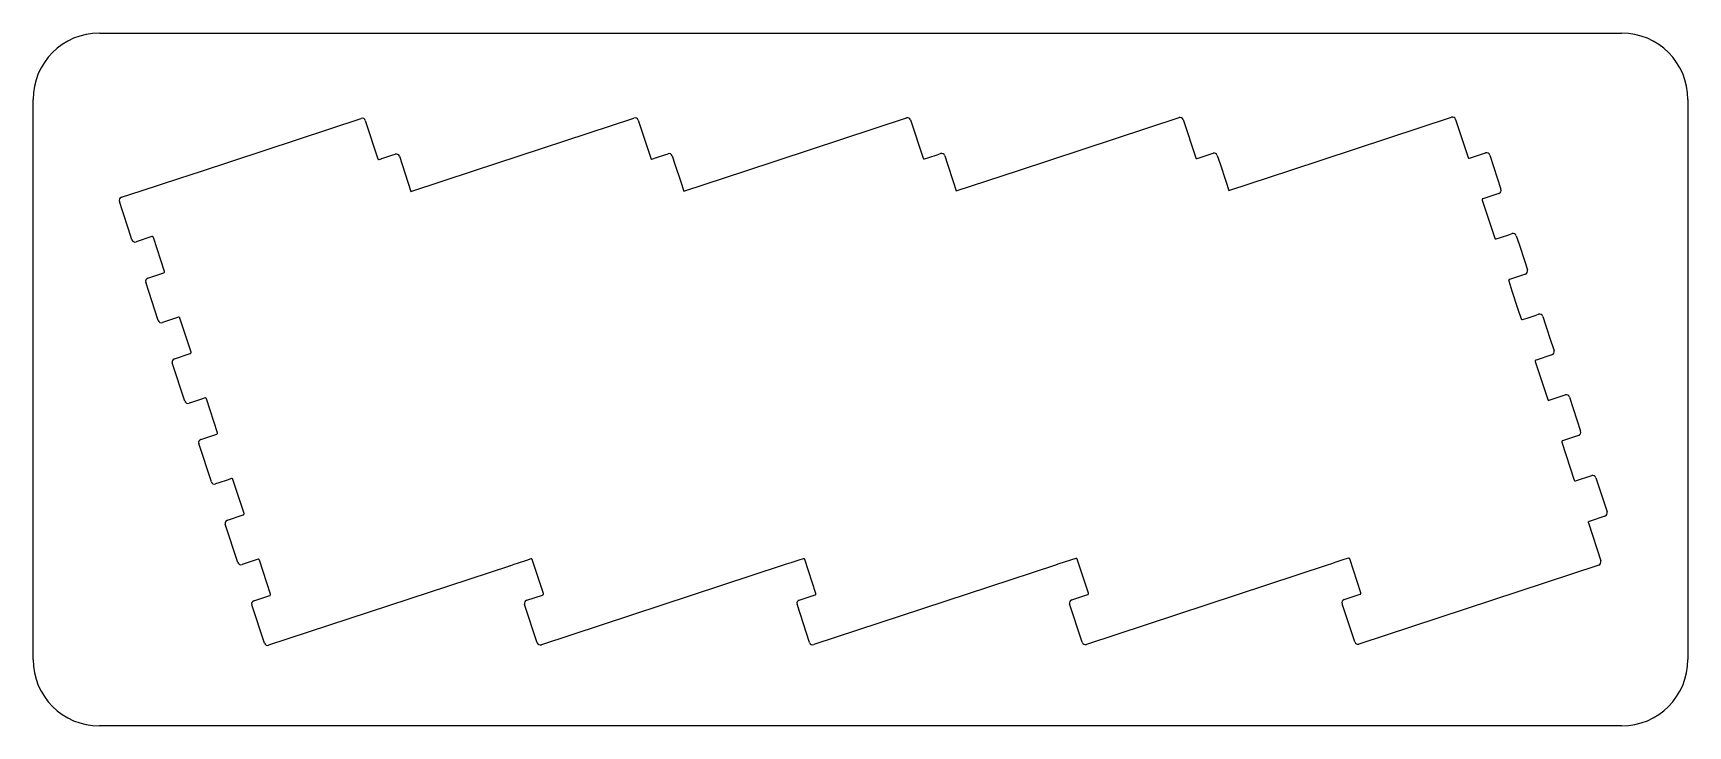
# Model space of a CAD drawing. Header units: millimetres. Extents: x 0 to 749, y 0 to 313.
import ezdxf

# ---------------------------------------------------------------- set-up
doc = ezdxf.new("R2010")
doc.units = ezdxf.units.MM
doc.layers.add('Contour', color=7, linetype='Continuous')

msp = doc.modelspace()

# ---------------------------------------------------------------- linework, layer by layer
at = {"layer": 'Contour', "color": 7, "linetype": 'Continuous'}
for p, q in [((30, 313.25), (718.7, 313.25)), ((0, 30), (0, 283.25)), ((748.7, 283.25), (748.7, 30)), ((75.768, 250.749), (148.419, 274.661)), ((148.419, 274.661), (148.419, 274.661)), ((150.312, 273.705), (155.989, 256.456)), ((199.198, 250.949), (271.848, 274.86)), ((271.848, 274.86), (271.848, 274.86)), ((273.741, 273.904), (279.417, 256.658)), ((322.48, 251.027), (395.13, 274.938)), ((395.13, 274.938), (395.13, 274.938)), ((397.023, 273.982), (402.703, 256.726)), ((445.803, 251.161), (518.453, 275.072)), ((518.453, 275.072), (518.453, 275.072)), ((520.346, 274.116), (526.022, 256.87)), ((569.082, 251.301), (641.732, 275.212)), ((641.732, 275.212), (641.732, 275.212)), ((643.625, 274.256), (649.301, 257.01)), ((155.989, 256.456), (156.021, 256.376)), ((156.021, 256.376), (156.038, 256.346)), ((156.038, 256.346), (156.049, 256.326)), ((156.049, 256.326), (156.111, 256.245)), ((156.111, 256.245), (156.212, 256.168)), ((156.212, 256.168), (156.326, 256.118)), ((156.326, 256.118), (156.461, 256.099)), ((156.461, 256.099), (156.574, 256.111)), ((156.461, 256.099), (156.461, 256.099)), ((156.574, 256.111), (158.616, 256.783)), ((158.616, 256.783), (162.32, 258)), ((162.32, 258), (163.839, 258.499)), ((163.839, 258.499), (163.839, 258.499)), ((165.731, 257.543), (170.953, 241.673)), ((279.417, 256.658), (279.447, 256.581)), ((279.447, 256.581), (279.448, 256.578)), ((279.448, 256.578), (279.478, 256.526)), ((279.478, 256.526), (279.478, 256.526)), ((279.478, 256.526), (279.48, 256.522)), ((279.48, 256.522), (279.539, 256.447)), ((279.539, 256.447), (279.641, 256.367)), ((279.641, 256.367), (279.76, 256.317)), ((279.76, 256.317), (279.892, 256.298)), ((279.892, 256.298), (280.003, 256.31)), ((279.892, 256.298), (279.892, 256.298)), ((280.003, 256.31), (282.045, 256.982)), ((282.045, 256.982), (285.749, 258.199)), ((285.749, 258.199), (287.271, 258.699)), ((287.271, 258.699), (287.271, 258.699)), ((289.163, 257.742), (290.404, 253.963)), ((402.703, 256.726), (402.731, 256.654)), ((402.731, 256.654), (402.731, 256.654)), ((402.731, 256.654), (402.762, 256.6)), ((402.762, 256.6), (402.82, 256.524)), ((402.82, 256.524), (402.92, 256.448)), ((402.92, 256.448), (403.045, 256.395)), ((403.045, 256.395), (403.173, 256.377)), ((403.173, 256.377), (403.285, 256.389)), ((403.173, 256.377), (403.173, 256.377)), ((403.285, 256.389), (405.327, 257.061)), ((405.327, 257.061), (409.031, 258.278)), ((409.031, 258.278), (410.553, 258.778)), ((410.553, 258.778), (410.553, 258.778)), ((412.445, 257.821), (413.683, 254.051)), ((526.022, 256.87), (526.022, 256.87)), ((526.022, 256.87), (526.052, 256.793)), ((526.052, 256.793), (526.055, 256.786)), ((526.055, 256.786), (526.097, 256.712)), ((526.097, 256.712), (526.196, 256.613)), ((526.196, 256.613), (526.305, 256.551)), ((526.305, 256.551), (526.305, 256.551)), ((526.305, 256.551), (526.395, 256.525)), ((526.395, 256.525), (526.498, 256.51)), ((526.498, 256.51), (526.586, 256.52)), ((526.498, 256.51), (526.498, 256.51)), ((526.586, 256.52), (526.591, 256.521)), ((526.591, 256.521), (526.675, 256.542)), ((526.675, 256.542), (526.69, 256.546)), ((526.69, 256.546), (533.877, 258.911)), ((533.877, 258.911), (533.877, 258.911)), ((535.769, 257.954), (537.006, 254.19)), ((649.301, 257.01), (649.301, 257.01)), ((649.301, 257.01), (649.331, 256.933)), ((649.331, 256.933), (649.334, 256.926)), ((649.334, 256.926), (649.376, 256.852)), ((649.376, 256.852), (649.475, 256.753)), ((649.475, 256.753), (649.584, 256.691)), ((649.584, 256.691), (649.584, 256.691)), ((649.584, 256.691), (649.674, 256.665)), ((649.674, 256.665), (649.777, 256.65)), ((649.777, 256.65), (649.871, 256.661)), ((649.777, 256.65), (649.777, 256.65)), ((649.871, 256.661), (649.886, 256.662)), ((649.886, 256.662), (649.925, 256.674)), ((649.925, 256.674), (657.152, 259.051)), ((657.152, 259.051), (657.152, 259.051)), ((659.045, 258.095), (664.132, 242.631)), ((48.905, 241.928), (66.366, 247.661)), ((66.366, 247.661), (75.768, 250.749)), ((170.953, 241.673), (199.198, 250.949)), ((290.404, 253.963), (290.404, 253.963)), ((290.404, 253.963), (293.004, 246.062)), ((294.403, 241.807), (322.48, 251.027)), ((413.683, 254.051), (413.683, 254.051)), ((413.683, 254.051), (416.277, 246.168)), ((417.673, 241.923), (445.803, 251.161)), ((537.006, 254.19), (537.006, 254.19)), ((537.006, 254.19), (539.595, 246.315)), ((540.99, 242.075), (569.082, 251.301)), ((39.977, 238.997), (48.905, 241.928)), ((48.905, 241.928), (48.905, 241.928)), ((293.004, 246.062), (294.403, 241.807)), ((416.277, 246.168), (417.673, 241.923)), ((539.595, 246.315), (540.99, 242.075)), ((663.176, 240.738), (655.967, 238.364)), ((664.132, 242.631), (664.132, 242.631)), ((40.42, 232.851), (39.02, 237.104)), ((39.02, 237.104), (39.02, 237.104)), ((43.306, 224.075), (40.42, 232.851)), ((655.629, 238.027), (655.61, 237.892)), ((655.61, 237.892), (655.62, 237.805)), ((655.62, 237.805), (655.624, 237.785)), ((655.624, 237.785), (655.624, 237.785)), ((655.624, 237.785), (655.629, 237.759)), ((655.679, 238.14), (655.629, 238.027)), ((655.629, 237.759), (657.106, 233.268)), ((655.756, 238.241), (655.679, 238.14)), ((655.839, 238.304), (655.756, 238.241)), ((655.89, 238.333), (655.839, 238.304)), ((655.967, 238.364), (655.89, 238.333)), ((657.106, 233.268), (659.831, 224.98)), ((659.831, 224.98), (661.295, 220.531)), ((44.704, 219.823), (43.306, 224.075)), ((53.747, 221.221), (46.597, 218.866)), ((46.597, 218.866), (46.597, 218.866)), ((53.762, 221.225), (53.747, 221.221)), ((53.846, 221.246), (53.762, 221.225)), ((53.851, 221.247), (53.846, 221.246)), ((53.941, 221.257), (53.851, 221.247)), ((54.047, 221.242), (53.941, 221.257)), ((53.941, 221.257), (53.941, 221.257)), ((54.133, 221.217), (54.047, 221.242)), ((54.217, 221.168), (54.133, 221.217)), ((54.133, 221.217), (54.133, 221.217)), ((54.29, 221.11), (54.217, 221.168)), ((54.313, 221.082), (54.29, 221.11)), ((54.29, 221.11), (54.29, 221.11)), ((54.354, 221.029), (54.313, 221.082)), ((54.355, 221.027), (54.354, 221.029)), ((54.354, 221.029), (54.354, 221.029)), ((54.385, 220.975), (54.355, 221.027)), ((54.415, 220.897), (54.385, 220.975)), ((59.475, 205.512), (54.415, 220.897)), ((661.295, 220.531), (661.325, 220.454)), ((661.325, 220.454), (661.326, 220.451)), ((661.326, 220.451), (661.356, 220.399)), ((661.356, 220.399), (661.356, 220.399)), ((661.356, 220.399), (661.358, 220.395)), ((661.358, 220.395), (661.417, 220.32)), ((661.417, 220.32), (661.519, 220.24)), ((661.519, 220.24), (661.638, 220.19)), ((661.638, 220.19), (661.769, 220.171)), ((661.769, 220.171), (661.853, 220.18)), ((661.853, 220.18), (661.874, 220.185)), ((661.874, 220.185), (661.9, 220.19)), ((661.874, 220.185), (661.874, 220.185)), ((661.9, 220.19), (663.923, 220.855)), ((663.923, 220.855), (667.627, 222.072)), ((667.627, 222.072), (669.146, 222.571)), ((669.146, 222.571), (669.146, 222.571)), ((671.038, 221.615), (672.283, 217.836)), ((672.283, 217.836), (674.882, 209.932)), ((674.882, 209.932), (676.126, 206.15)), ((51.928, 202.512), (59.138, 204.886)), ((59.138, 204.886), (59.147, 204.89)), ((59.147, 204.89), (59.218, 204.917)), ((59.218, 204.917), (59.272, 204.948)), ((59.218, 204.917), (59.218, 204.917)), ((59.272, 204.948), (59.356, 205.014)), ((59.356, 205.014), (59.43, 205.111)), ((59.43, 205.111), (59.481, 205.227)), ((59.488, 205.461), (59.475, 205.512)), ((59.481, 205.227), (59.5, 205.362)), ((59.489, 205.458), (59.488, 205.461)), ((59.5, 205.362), (59.489, 205.458)), ((59.5, 205.362), (59.5, 205.362)), ((675.17, 204.257), (667.961, 201.884)), ((676.126, 206.15), (676.126, 206.15)), ((56.659, 183.331), (50.972, 200.619)), ((50.972, 200.619), (50.972, 200.619)), ((667.623, 201.548), (667.604, 201.413)), ((667.604, 201.413), (667.614, 201.326)), ((667.614, 201.326), (667.618, 201.306)), ((667.618, 201.306), (667.618, 201.306)), ((667.618, 201.306), (667.623, 201.28)), ((667.673, 201.661), (667.623, 201.548)), ((667.623, 201.28), (669.1, 196.789)), ((667.75, 201.762), (667.673, 201.661)), ((667.831, 201.824), (667.75, 201.762)), ((667.851, 201.835), (667.831, 201.824)), ((667.881, 201.852), (667.851, 201.835)), ((667.961, 201.884), (667.881, 201.852)), ((669.1, 196.789), (671.825, 188.501)), ((671.825, 188.501), (673.289, 184.052)), ((65.735, 184.74), (58.552, 182.375)), ((58.552, 182.375), (58.552, 182.375)), ((65.75, 184.744), (65.735, 184.74)), ((65.834, 184.765), (65.75, 184.744)), ((65.839, 184.766), (65.834, 184.765)), ((65.929, 184.776), (65.839, 184.766)), ((66.035, 184.761), (65.929, 184.776)), ((65.929, 184.776), (65.929, 184.776)), ((66.122, 184.736), (66.035, 184.761)), ((66.228, 184.674), (66.122, 184.736)), ((66.122, 184.736), (66.122, 184.736)), ((66.328, 184.574), (66.228, 184.674)), ((66.372, 184.498), (66.328, 184.574)), ((66.373, 184.494), (66.372, 184.498)), ((66.403, 184.416), (66.373, 184.494)), ((71.463, 169.031), (66.403, 184.416)), ((66.403, 184.416), (66.403, 184.416)), ((673.289, 184.052), (673.319, 183.975)), ((673.319, 183.975), (673.32, 183.972)), ((673.32, 183.972), (673.35, 183.92)), ((673.35, 183.92), (673.35, 183.92)), ((673.35, 183.92), (673.352, 183.916)), ((673.352, 183.916), (673.411, 183.841)), ((673.411, 183.841), (673.513, 183.761)), ((673.513, 183.761), (673.632, 183.711)), ((673.632, 183.711), (673.763, 183.692)), ((673.763, 183.692), (673.847, 183.701)), ((673.847, 183.701), (673.868, 183.706)), ((673.868, 183.706), (673.894, 183.711)), ((673.868, 183.706), (673.868, 183.706)), ((673.894, 183.711), (675.917, 184.376)), ((675.917, 184.376), (679.621, 185.593)), ((679.621, 185.593), (681.14, 186.092)), ((681.14, 186.092), (681.14, 186.092)), ((683.032, 185.136), (684.276, 181.357)), ((684.276, 181.357), (686.876, 173.454)), ((686.876, 173.454), (688.119, 169.671)), ((63.922, 166.033), (71.135, 168.409)), ((71.135, 168.409), (71.209, 168.438)), ((71.209, 168.438), (71.262, 168.469)), ((71.209, 168.438), (71.209, 168.438)), ((71.262, 168.469), (71.344, 168.532)), ((71.344, 168.532), (71.42, 168.631)), ((71.42, 168.631), (71.469, 168.748)), ((71.476, 168.98), (71.463, 169.031)), ((71.469, 168.748), (71.488, 168.882)), ((71.477, 168.977), (71.476, 168.98)), ((71.488, 168.882), (71.477, 168.977)), ((71.488, 168.882), (71.488, 168.882)), ((679.653, 165.077), (679.634, 164.945)), ((679.634, 164.945), (679.634, 164.945)), ((679.634, 164.945), (679.637, 164.921)), ((679.637, 164.921), (679.646, 164.837)), ((679.646, 164.837), (679.646, 164.837)), ((679.646, 164.837), (679.646, 164.836)), ((679.646, 164.836), (679.654, 164.812)), ((679.704, 165.197), (679.653, 165.077)), ((679.654, 164.812), (685.289, 147.564)), ((679.782, 165.296), (679.704, 165.197)), ((679.812, 165.32), (679.782, 165.296)), ((679.863, 165.36), (679.812, 165.32)), ((679.867, 165.362), (679.863, 165.36)), ((679.863, 165.36), (679.863, 165.36)), ((679.913, 165.389), (679.867, 165.362)), ((679.917, 165.39), (679.913, 165.389)), ((679.994, 165.42), (679.917, 165.39)), ((687.163, 167.779), (679.994, 165.42)), ((688.119, 169.671), (688.119, 169.671)), ((68.651, 146.852), (62.966, 164.14)), ((62.966, 164.14), (62.966, 164.14)), ((72.064, 146.396), (70.543, 145.896)), ((70.543, 145.896), (70.543, 145.896)), ((75.768, 147.613), (72.064, 146.396)), ((77.791, 148.278), (75.768, 147.613)), ((77.817, 148.284), (77.791, 148.278)), ((77.829, 148.286), (77.817, 148.284)), ((77.817, 148.284), (77.817, 148.284)), ((77.922, 148.297), (77.829, 148.286)), ((78.053, 148.278), (77.922, 148.297)), ((78.172, 148.228), (78.053, 148.278)), ((78.274, 148.148), (78.172, 148.228)), ((78.333, 148.073), (78.274, 148.148)), ((78.335, 148.069), (78.333, 148.073)), ((78.366, 148.015), (78.335, 148.069)), ((78.335, 148.069), (78.335, 148.069)), ((78.396, 147.937), (78.366, 148.015)), ((83.458, 132.551), (78.396, 147.937)), ((685.289, 147.564), (685.289, 147.564)), ((685.289, 147.564), (685.315, 147.497)), ((685.315, 147.497), (685.316, 147.493)), ((685.316, 147.493), (685.36, 147.416)), ((685.36, 147.416), (685.459, 147.317)), ((685.459, 147.317), (685.565, 147.255)), ((685.565, 147.255), (685.654, 147.229)), ((685.654, 147.229), (685.75, 147.214)), ((685.75, 147.214), (685.856, 147.225)), ((685.856, 147.225), (685.913, 147.24)), ((685.913, 147.24), (693.173, 149.627)), ((693.173, 149.627), (693.173, 149.627)), ((695.066, 148.671), (700.153, 133.207)), ((80.645, 110.373), (74.959, 127.661)), ((74.959, 127.661), (74.959, 127.661)), ((75.915, 129.554), (83.119, 131.926)), ((83.119, 131.926), (83.128, 131.93)), ((83.128, 131.93), (83.198, 131.957)), ((83.198, 131.957), (83.254, 131.989)), ((83.254, 131.989), (83.258, 131.991)), ((83.254, 131.989), (83.254, 131.989)), ((83.258, 131.991), (83.333, 132.05)), ((83.333, 132.05), (83.413, 132.152)), ((83.413, 132.152), (83.463, 132.271)), ((83.47, 132.512), (83.458, 132.551)), ((83.463, 132.271), (83.482, 132.402)), ((83.472, 132.497), (83.47, 132.512)), ((83.482, 132.402), (83.472, 132.497)), ((83.482, 132.402), (83.482, 132.402)), ((691.61, 128.59), (691.591, 128.455)), ((691.591, 128.455), (691.591, 128.455)), ((691.591, 128.455), (691.602, 128.358)), ((691.602, 128.358), (691.603, 128.343)), ((691.603, 128.343), (691.615, 128.304)), ((691.66, 128.703), (691.61, 128.59)), ((691.615, 128.304), (697.277, 111.092)), ((691.737, 128.804), (691.66, 128.703)), ((691.82, 128.867), (691.737, 128.804)), ((691.871, 128.896), (691.82, 128.867)), ((691.948, 128.927), (691.871, 128.896)), ((699.197, 131.314), (691.948, 128.927)), ((700.153, 133.207), (700.153, 133.207)), ((697.882, 110.754), (705.166, 113.149)), ((705.166, 113.149), (705.166, 113.149)), ((84.058, 109.917), (82.537, 109.417)), ((82.537, 109.417), (82.537, 109.417)), ((87.762, 111.134), (84.058, 109.917)), ((89.785, 111.799), (87.762, 111.134)), ((89.811, 111.805), (89.785, 111.799)), ((89.823, 111.807), (89.811, 111.805)), ((89.811, 111.805), (89.811, 111.805)), ((89.916, 111.818), (89.823, 111.807)), ((90.047, 111.799), (89.916, 111.818)), ((90.166, 111.749), (90.047, 111.799)), ((90.268, 111.669), (90.166, 111.749)), ((90.327, 111.594), (90.268, 111.669)), ((90.329, 111.59), (90.327, 111.594)), ((90.36, 111.536), (90.329, 111.59)), ((90.329, 111.59), (90.329, 111.59)), ((90.39, 111.458), (90.36, 111.536)), ((95.45, 96.075), (90.39, 111.458)), ((697.277, 111.092), (697.309, 111.012)), ((697.309, 111.012), (697.326, 110.982)), ((697.326, 110.982), (697.337, 110.962)), ((697.337, 110.962), (697.399, 110.881)), ((697.399, 110.881), (697.5, 110.804)), ((697.5, 110.804), (697.613, 110.754)), ((697.613, 110.754), (697.745, 110.735)), ((697.745, 110.735), (697.859, 110.747)), ((697.859, 110.747), (697.882, 110.754)), ((707.059, 112.193), (712.146, 96.73)), ((92.64, 73.894), (86.953, 91.182)), ((86.953, 91.182), (86.953, 91.182)), ((87.909, 93.075), (95.113, 95.447)), ((95.113, 95.447), (95.122, 95.451)), ((95.122, 95.451), (95.193, 95.478)), ((95.193, 95.478), (95.252, 95.512)), ((95.252, 95.512), (95.332, 95.575)), ((95.332, 95.575), (95.407, 95.673)), ((95.407, 95.673), (95.457, 95.79)), ((95.464, 96.022), (95.45, 96.075)), ((95.457, 95.79), (95.476, 95.913)), ((95.476, 95.913), (95.464, 96.022)), ((703.64, 92.121), (703.621, 91.997)), ((703.621, 91.997), (703.621, 91.997)), ((703.621, 91.997), (703.632, 91.895)), ((703.632, 91.895), (703.632, 91.894)), ((703.632, 91.894), (703.65, 91.822)), ((703.69, 92.238), (703.64, 92.121)), ((703.65, 91.822), (703.662, 91.774)), ((703.662, 91.774), (709.283, 74.571)), ((703.765, 92.336), (703.69, 92.238)), ((703.845, 92.399), (703.765, 92.336)), ((703.849, 92.401), (703.845, 92.399)), ((703.905, 92.433), (703.849, 92.401)), ((703.849, 92.401), (703.849, 92.401)), ((703.975, 92.461), (703.905, 92.433)), ((703.984, 92.464), (703.975, 92.461)), ((711.19, 94.837), (703.984, 92.464)), ((712.146, 96.73), (712.146, 96.73)), ((101.76, 75.315), (94.533, 72.938)), ((101.799, 75.327), (101.76, 75.315)), ((101.814, 75.329), (101.799, 75.327)), ((101.908, 75.339), (101.814, 75.329)), ((102.011, 75.324), (101.908, 75.339)), ((101.908, 75.339), (101.908, 75.339)), ((102.101, 75.298), (102.011, 75.324)), ((102.21, 75.236), (102.101, 75.298)), ((102.101, 75.298), (102.101, 75.298)), ((102.309, 75.137), (102.21, 75.236)), ((102.353, 75.061), (102.309, 75.137)), ((102.354, 75.057), (102.353, 75.061)), ((102.384, 74.979), (102.354, 75.057)), ((107.443, 59.598), (102.384, 74.979)), ((102.384, 74.979), (102.384, 74.979)), ((225.208, 75.52), (223.185, 74.855)), ((225.234, 75.526), (225.208, 75.52)), ((225.246, 75.528), (225.234, 75.526)), ((225.234, 75.526), (225.234, 75.526)), ((225.339, 75.539), (225.246, 75.528)), ((225.47, 75.52), (225.339, 75.539)), ((225.589, 75.47), (225.47, 75.52)), ((225.691, 75.39), (225.589, 75.47)), ((225.75, 75.315), (225.691, 75.39)), ((225.752, 75.311), (225.75, 75.315)), ((225.783, 75.257), (225.752, 75.311)), ((225.752, 75.311), (225.752, 75.311)), ((225.813, 75.179), (225.783, 75.257)), ((230.873, 59.794), (225.813, 75.179)), ((346.467, 74.933), (342.763, 73.716)), ((348.467, 75.591), (346.467, 74.933)), ((348.523, 75.605), (348.467, 75.591)), ((348.62, 75.617), (348.523, 75.605)), ((348.523, 75.605), (348.523, 75.605)), ((348.754, 75.598), (348.62, 75.617)), ((348.871, 75.549), (348.754, 75.598)), ((348.969, 75.474), (348.871, 75.549)), ((349.032, 75.394), (348.969, 75.474)), ((349.034, 75.39), (349.032, 75.394)), ((349.065, 75.336), (349.034, 75.39)), ((349.034, 75.39), (349.034, 75.39)), ((349.095, 75.258), (349.065, 75.336)), ((354.156, 59.869), (349.095, 75.258)), ((471.795, 75.727), (464.135, 73.208)), ((471.834, 75.739), (471.795, 75.727)), ((471.849, 75.741), (471.834, 75.739)), ((471.944, 75.751), (471.849, 75.741)), ((472.075, 75.732), (471.944, 75.751)), ((471.944, 75.751), (471.944, 75.751)), ((472.194, 75.682), (472.075, 75.732)), ((472.296, 75.602), (472.194, 75.682)), ((472.355, 75.527), (472.296, 75.602)), ((472.357, 75.523), (472.355, 75.527)), ((472.388, 75.469), (472.357, 75.523)), ((472.357, 75.523), (472.357, 75.523)), ((472.418, 75.391), (472.388, 75.469)), ((477.479, 60.005), (472.418, 75.391)), ((593.069, 75.207), (589.365, 73.99)), ((595.092, 75.872), (593.069, 75.207)), ((595.118, 75.878), (595.092, 75.872)), ((595.13, 75.88), (595.118, 75.878)), ((595.118, 75.878), (595.118, 75.878)), ((595.223, 75.891), (595.13, 75.88)), ((595.354, 75.872), (595.223, 75.891)), ((595.473, 75.822), (595.354, 75.872)), ((595.575, 75.742), (595.473, 75.822)), ((595.634, 75.667), (595.575, 75.742)), ((595.636, 75.663), (595.634, 75.667)), ((595.667, 75.609), (595.636, 75.663)), ((595.636, 75.663), (595.636, 75.663)), ((595.697, 75.531), (595.667, 75.609)), ((600.759, 60.145), (595.697, 75.531)), ((94.533, 72.938), (94.533, 72.938)), ((215.508, 72.293), (106.527, 36.459)), ((215.651, 72.344), (215.508, 72.293)), ((215.934, 72.441), (215.651, 72.344)), ((217.45, 72.97), (215.934, 72.441)), ((219.481, 73.638), (217.45, 72.97)), ((223.185, 74.855), (219.481, 73.638)), ((338.915, 72.485), (229.956, 36.659)), ((340.769, 73.06), (338.915, 72.485)), ((342.763, 73.716), (340.769, 73.06)), ((462.197, 72.564), (353.236, 36.738)), ((464.135, 73.208), (462.197, 72.564)), ((585.52, 72.697), (476.562, 36.871)), ((587.393, 73.342), (585.52, 72.697)), ((589.365, 73.99), (587.393, 73.342)), ((708.326, 72.681), (599.841, 37.011)), ((709.283, 74.571), (709.283, 74.571)), ((477.494, 59.949), (477.479, 60.005)), ((477.504, 59.856), (477.494, 59.949)), ((600.771, 60.106), (600.759, 60.145)), ((600.764, 59.865), (600.783, 59.996)), ((600.773, 60.091), (600.771, 60.106)), ((600.783, 59.996), (600.773, 60.091)), ((600.783, 59.996), (600.783, 59.996)), ((104.634, 37.415), (98.947, 54.703)), ((98.947, 54.703), (98.947, 54.703)), ((99.903, 56.596), (107.107, 58.968)), ((107.107, 58.968), (107.116, 58.972)), ((107.116, 58.972), (107.187, 58.999)), ((107.187, 58.999), (107.246, 59.033)), ((107.246, 59.033), (107.326, 59.096)), ((107.326, 59.096), (107.401, 59.194)), ((107.401, 59.194), (107.45, 59.311)), ((107.45, 59.575), (107.443, 59.598)), ((107.456, 59.556), (107.45, 59.575)), ((107.45, 59.311), (107.469, 59.446)), ((107.469, 59.446), (107.456, 59.556)), ((107.456, 59.556), (107.456, 59.556)), ((228.063, 37.615), (222.376, 54.903)), ((222.376, 54.903), (222.376, 54.903)), ((223.332, 56.796), (230.536, 59.168)), ((230.536, 59.168), (230.545, 59.172)), ((230.545, 59.172), (230.615, 59.199)), ((230.615, 59.199), (230.671, 59.231)), ((230.671, 59.231), (230.675, 59.233)), ((230.671, 59.231), (230.671, 59.231)), ((230.675, 59.233), (230.755, 59.296)), ((230.755, 59.296), (230.83, 59.394)), ((230.83, 59.394), (230.879, 59.511)), ((230.886, 59.743), (230.873, 59.794)), ((230.879, 59.511), (230.898, 59.645)), ((230.887, 59.74), (230.886, 59.743)), ((230.898, 59.645), (230.887, 59.74)), ((230.898, 59.645), (230.898, 59.645)), ((351.343, 37.694), (345.658, 54.981)), ((345.658, 54.981), (345.658, 54.981)), ((346.614, 56.874), (353.84, 59.253)), ((353.84, 59.253), (353.893, 59.275)), ((353.893, 59.275), (353.981, 59.325)), ((353.981, 59.325), (354.074, 59.418)), ((354.074, 59.418), (354.142, 59.532)), ((354.142, 59.532), (354.163, 59.608)), ((354.178, 59.783), (354.156, 59.869)), ((354.163, 59.608), (354.174, 59.684)), ((354.163, 59.608), (354.163, 59.608)), ((354.174, 59.684), (354.175, 59.69)), ((354.175, 59.695), (354.178, 59.783)), ((354.175, 59.69), (354.175, 59.695)), ((354.175, 59.69), (354.175, 59.69)), ((474.669, 37.827), (468.981, 55.115)), ((468.981, 55.115), (468.981, 55.115)), ((469.937, 57.008), (477.141, 59.38)), ((477.141, 59.38), (477.15, 59.384)), ((477.15, 59.384), (477.221, 59.411)), ((477.221, 59.411), (477.28, 59.445)), ((477.28, 59.445), (477.356, 59.505)), ((477.356, 59.505), (477.435, 59.606)), ((477.435, 59.606), (477.485, 59.725)), ((477.485, 59.725), (477.504, 59.856)), ((597.948, 37.967), (592.26, 55.255)), ((592.26, 55.255), (592.26, 55.255)), ((593.216, 57.148), (600.42, 59.52)), ((600.42, 59.52), (600.429, 59.524)), ((600.429, 59.524), (600.499, 59.551)), ((600.499, 59.551), (600.555, 59.583)), ((600.555, 59.583), (600.559, 59.585)), ((600.555, 59.583), (600.555, 59.583)), ((600.559, 59.585), (600.634, 59.644)), ((600.634, 59.644), (600.714, 59.746)), ((600.714, 59.746), (600.764, 59.865)), ((106.527, 36.459), (106.527, 36.459)), ((229.956, 36.659), (229.956, 36.659)), ((353.236, 36.738), (353.236, 36.738)), ((476.562, 36.871), (476.562, 36.871)), ((599.841, 37.011), (599.841, 37.011)), ((718.7, 0), (30, 0))]:
    msp.add_line(p, q, dxfattribs=at)
for centre, radius, start, end in [((30, 283.25), 30, 90, 180), ((718.7, 283.25), 30, 0, 90), ((148.8874, 273.2363), 1.4997, 18.21135, 108.19941), ((272.3164, 273.4353), 1.4997, 18.21135, 108.19941), ((395.5984, 273.5133), 1.4997, 18.21135, 108.19941), ((518.9214, 273.6473), 1.4997, 18.21135, 108.19941), ((642.2004, 273.7873), 1.4997, 18.21135, 108.19941), ((164.3066, 257.0742), 1.4996, 18.21731, 108.16908), ((287.7384, 257.2743), 1.4994, 18.17504, 108.16311), ((411.0204, 257.3533), 1.4994, 18.17504, 108.16311), ((534.3444, 257.4863), 1.4994, 18.17504, 108.16311), ((657.6204, 257.6263), 1.4997, 18.21135, 108.19941), ((662.7073, 242.1626), 1.4997, 288.21135, 18.19941), ((40.4446, 237.5722), 1.4996, 108.16909, 198.19345), ((46.1288, 220.2906), 1.4996, 198.16909, 288.19345), ((669.6136, 221.1462), 1.4996, 18.21731, 108.16908), ((52.3967, 201.0874), 1.4997, 108.21135, 198.19941), ((674.7013, 205.6816), 1.4997, 288.21135, 18.19941), ((58.0836, 183.7997), 1.4997, 198.21135, 288.19941), ((681.6076, 184.6672), 1.4996, 18.21731, 108.16908), ((64.3907, 164.6084), 1.4997, 108.21135, 198.19941), ((686.6942, 169.2034), 1.4996, 288.21731, 18.16908), ((70.0754, 147.3208), 1.4996, 198.21731, 288.16908), ((693.6414, 148.2023), 1.4997, 18.21135, 108.19941), ((76.3837, 128.1294), 1.4997, 108.21135, 198.19941), ((698.7283, 132.7386), 1.4997, 288.21135, 18.19941), ((705.6344, 111.7243), 1.4997, 18.21135, 108.19941), ((82.0694, 110.8418), 1.4996, 198.21731, 288.16908), ((88.3777, 91.6504), 1.4997, 108.21135, 198.19941), ((710.7213, 96.2616), 1.4997, 288.21135, 18.19941), ((94.0646, 74.3627), 1.4997, 198.21135, 288.19941), ((707.8573, 74.1056), 1.4997, 288.21102, 18.0783), ((100.3717, 55.1714), 1.4997, 108.21135, 198.19941), ((223.8007, 55.3714), 1.4997, 108.21135, 198.19941), ((347.0827, 55.4494), 1.4997, 108.21135, 198.19941), ((470.4057, 55.5834), 1.4997, 108.21135, 198.19941), ((593.6847, 55.7234), 1.4997, 108.21135, 198.19941), ((229.4876, 38.0837), 1.4997, 198.21135, 288.19941), ((352.7676, 38.1627), 1.4997, 198.21135, 288.19941), ((476.0936, 38.2957), 1.4997, 198.21135, 288.19941), ((599.3726, 38.4357), 1.4997, 198.21135, 288.19941), ((30, 30), 30, 180, 270), ((106.0586, 37.8837), 1.4997, 198.21135, 288.19941), ((718.7, 30), 30, 270, 0)]:
    msp.add_arc(centre, radius, start, end, dxfattribs=at)

doc.saveas('drawing.dxf')
